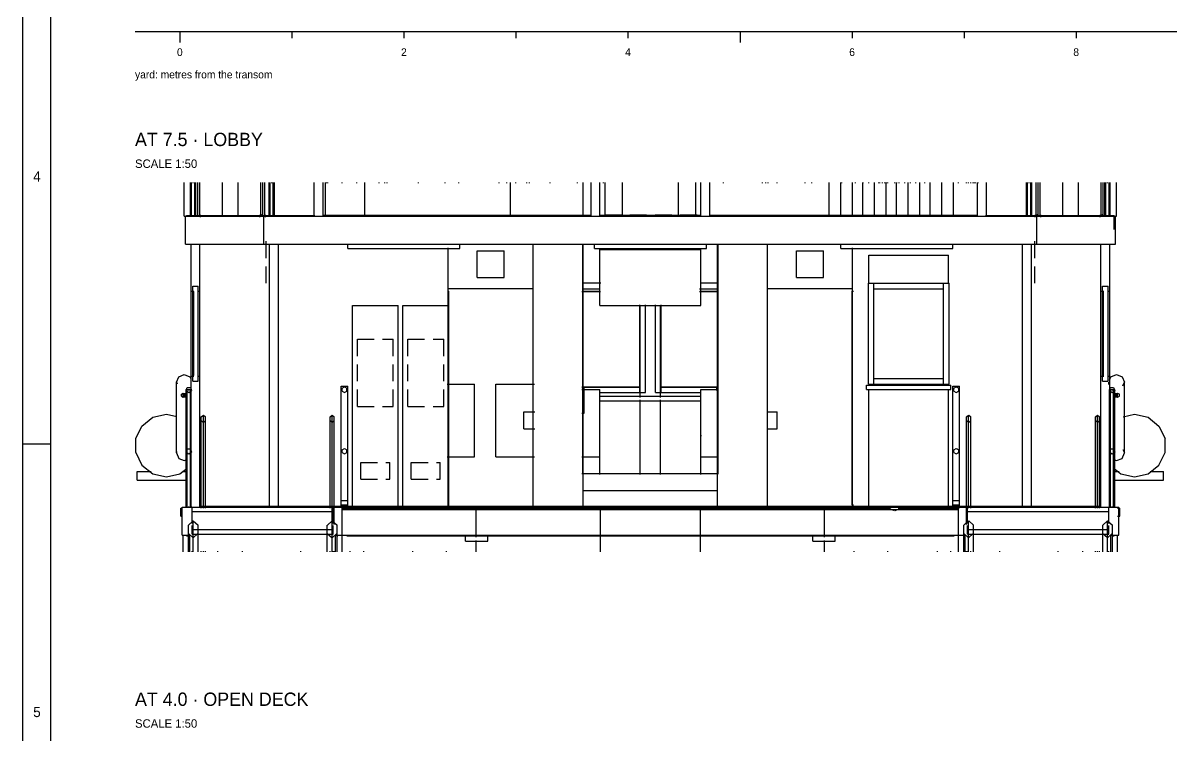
# Model space of a CAD drawing. Extents: x 5 to 836, y 5 to 589.
# Drawn here: x 5 to 209.9, y 149.3 to 276.5 of the extents above; entities that cross this region are included whole.
import ezdxf
from ezdxf.enums import TextEntityAlignment as Align

# ---------------------------------------------------------------- set-up
doc = ezdxf.new("R2010")
doc.units = 0
doc.linetypes.add('DASHED', pattern=[4.5, 3, -1.5])
for name, color, linetype in [('CUT', 7, 'CONTINUOUS'), ('DETAIL', 8, 'CONTINUOUS'), ('DIM', 3, 'CONTINUOUS'), ('FRAME', 7, 'CONTINUOUS'), ('MARKING', 4, 'DASHED'), ('OUTLINE', 7, 'CONTINUOUS'), ('TEXT', 7, 'CONTINUOUS'), ('THIN', 7, 'CONTINUOUS')]:
    doc.layers.add(name, color=color, linetype=linetype)

msp = doc.modelspace()

# ---------------------------------------------------------------- linework, layer by layer
at = {"layer": 'CUT'}
for p, q in [((57, 242), (57, 248)), ((58.6, 242), (58.6, 248)), ((66, 242), (66, 248)), ((92, 242), (92, 248)), ((106.4, 242), (106.4, 248)), ((108, 242), (108, 248)), ((126, 242), (126, 248)), ((127.6, 242), (127.6, 248)), ((175.4, 242), (175.4, 248)), ((177, 242), (177, 248)), ((34, 237), (34, 242)), ((34, 242), (200, 242)), ((34.2, 242.1), (57, 242.1)), ((34.2, 242.02), (34.2, 242.07)), ((34.2, 242.02), (57, 242.02)), ((58.6, 242.16), (106.4, 242.16)), ((58.6, 242.06), (106.4, 242.06)), ((108, 242.16), (126, 242.16)), ((108, 242.06), (126, 242.06)), ((127.6, 242.16), (175.4, 242.16)), ((127.6, 242.06), (175.4, 242.06)), ((177, 242.1), (199.8, 242.1)), ((177, 242.02), (199.8, 242.02)), ((199.8, 242.05), (199.8, 242.1)), ((200, 237), (200, 242)), ((34, 237), (200, 237)), ((35, 190), (35, 237)), ((36.6, 190), (36.6, 237)), ((197.4, 190), (197.4, 237)), ((199, 190), (199, 237)), ((34.12, 210.85), (34.31, 211.4)), ((34.31, 211.4), (34.89, 211.4)), ((34.89, 211.4), (35.08, 210.85)), ((61.8, 190), (61.8, 211.6)), ((61.8, 211.6), (63, 211.6)), ((61.97, 210.77), (61.97, 211.25)), ((61.99, 211.26), (62.4, 211.5)), ((62.42, 211.49), (62.83, 211.25)), ((62.83, 210.75), (62.83, 211.23)), ((63, 190), (63, 211.6)), ((171, 211.6), (172.2, 211.6)), ((171, 190), (171, 211.6)), ((171.17, 210.77), (171.17, 211.25)), ((171.19, 211.26), (171.6, 211.5)), ((171.62, 211.49), (172.03, 211.25)), ((172.03, 210.75), (172.03, 211.23)), ((172.2, 190), (172.2, 211.6)), ((198.92, 210.85), (199.11, 211.4)), ((199.11, 211.4), (199.69, 211.4)), ((199.69, 211.4), (199.88, 210.85)), ((33.29, 210.18), (33.6, 210.36)), ((33.29, 209.82), (33.29, 210.18)), ((33.29, 209.82), (33.6, 209.64)), ((33.6, 210.36), (33.91, 210.18)), ((33.6, 209.64), (33.91, 209.82)), ((33.91, 209.82), (33.91, 210.18)), ((34.12, 210.85), (34.6, 210.5)), ((34.6, 210.5), (35.08, 210.85)), ((61.97, 210.75), (62.38, 210.51)), ((62.4, 210.5), (62.81, 210.74)), ((171.17, 210.75), (171.58, 210.51)), ((171.6, 210.5), (172.01, 210.74)), ((198.92, 210.85), (199.4, 210.5)), ((199.4, 210.5), (199.88, 210.85)), ((200.09, 210.18), (200.4, 210.36)), ((200.09, 209.82), (200.09, 210.18)), ((200.09, 209.82), (200.4, 209.64)), ((200.4, 210.36), (200.71, 210.18)), ((200.4, 209.64), (200.71, 209.82)), ((200.71, 209.82), (200.71, 210.18)), ((36.82, 205.49), (36.82, 206.13)), ((36.82, 205.47), (37.19, 205.16)), ((36.83, 206.13), (37.2, 206.45)), ((37.2, 205.15), (37.57, 205.46)), ((37.21, 206.45), (37.58, 206.13)), ((37.58, 205.47), (37.58, 206.11)), ((59.82, 205.49), (59.82, 206.13)), ((59.82, 205.47), (60.19, 205.16)), ((59.83, 206.13), (60.2, 206.45)), ((60.2, 205.15), (60.57, 205.46)), ((60.21, 206.45), (60.58, 206.13)), ((60.58, 205.47), (60.58, 206.11)), ((173.42, 205.49), (173.42, 206.13)), ((173.42, 205.47), (173.79, 205.16)), ((173.43, 206.13), (173.8, 206.45)), ((173.8, 205.15), (174.17, 205.46)), ((173.81, 206.45), (174.18, 206.13)), ((174.18, 205.47), (174.18, 206.11)), ((196.42, 205.49), (196.42, 206.13)), ((196.42, 205.47), (196.79, 205.16)), ((196.43, 206.13), (196.8, 206.45)), ((196.8, 205.15), (197.17, 205.46)), ((196.81, 206.45), (197.18, 206.13)), ((197.18, 205.47), (197.18, 206.11)), ((34.12, 199.85), (34.31, 200.4)), ((34.12, 199.85), (34.6, 199.5)), ((34.31, 200.4), (34.89, 200.4)), ((34.6, 199.5), (35.08, 199.85)), ((34.89, 200.4), (35.08, 199.85)), ((61.97, 199.77), (61.97, 200.25)), ((61.97, 199.75), (62.38, 199.51)), ((61.99, 200.26), (62.4, 200.5)), ((62.4, 199.5), (62.81, 199.74)), ((62.42, 200.49), (62.83, 200.25)), ((62.83, 199.75), (62.83, 200.23)), ((171.17, 199.77), (171.17, 200.25)), ((171.17, 199.75), (171.58, 199.51)), ((171.19, 200.26), (171.6, 200.5)), ((171.6, 199.5), (172.01, 199.74)), ((171.62, 200.49), (172.03, 200.25)), ((172.03, 199.75), (172.03, 200.23)), ((198.92, 199.85), (199.11, 200.4)), ((198.92, 199.85), (199.4, 199.5)), ((199.11, 200.4), (199.69, 200.4)), ((199.4, 199.5), (199.88, 199.85)), ((199.69, 200.4), (199.88, 199.85)), ((61.8, 191.2), (63, 191.2)), ((171, 191.2), (172.2, 191.2)), ((35, 190), (60.4, 190)), ((35.2, 189.2), (35.2, 190)), ((35.2, 189.2), (60.4, 189.2)), ((36.6, 190.16), (197.4, 190.16)), ((36.6, 190.06), (197.4, 190.06)), ((60.4, 189.2), (60.4, 190)), ((61.8, 190.4), (63, 190.4)), ((61.8, 190), (172.2, 190)), ((62, 182), (62, 190)), ((171, 190.4), (172.2, 190.4)), ((172, 182), (172, 190)), ((173.6, 190), (199, 190)), ((173.6, 189.2), (173.6, 190)), ((173.6, 189.2), (198.8, 189.2)), ((198.8, 189.2), (198.8, 190)), ((34.53, 185.29), (34.53, 186.8)), ((34.55, 186.81), (35.4, 187.55)), ((35.41, 187.54), (36.27, 186.8)), ((36.27, 185.29), (36.27, 186.77)), ((59.33, 185.29), (59.33, 186.8)), ((59.35, 186.81), (60.2, 187.55)), ((60.21, 187.54), (61.07, 186.8)), ((61.07, 185.29), (61.07, 186.77)), ((172.93, 185.29), (172.93, 186.8)), ((172.95, 186.81), (173.8, 187.55)), ((173.81, 187.54), (174.67, 186.8)), ((174.67, 185.29), (174.67, 186.77)), ((197.73, 185.29), (197.73, 186.8)), ((197.75, 186.81), (198.6, 187.55)), ((198.61, 187.54), (199.47, 186.8)), ((199.47, 185.29), (199.47, 186.77)), ((33.6, 182), (33.6, 185)), ((33.62, 185), (34.8, 185)), ((34.53, 185.29), (35.4, 184.54)), ((34.8, 182), (34.8, 185)), ((35.4, 184.54), (36.24, 185.27)), ((59.33, 185.29), (60.2, 184.54)), ((60.2, 184.54), (61.04, 185.27)), ((60.8, 182), (60.8, 185)), ((60.83, 185), (172, 185)), ((62.8, 184.9), (62.8, 184.97)), ((62.8, 184.9), (171.2, 184.9)), ((171.2, 184.93), (171.2, 185)), ((172.03, 185), (173.2, 185)), ((172.93, 185.29), (173.8, 184.53)), ((173.2, 182), (173.2, 185)), ((173.8, 184.54), (174.64, 185.27)), ((197.73, 185.29), (198.57, 184.56)), ((198.57, 184.56), (198.6, 184.54)), ((198.6, 184.54), (199.44, 185.27)), ((199.2, 182), (199.2, 185)), ((199.22, 185), (200.4, 185)), ((200.4, 182), (200.4, 185))]:
    msp.add_line(p, q, dxfattribs=at)
at = {"layer": 'DETAIL'}
for p, q in [((33.8, 242), (33.8, 248)), ((34.92, 242), (34.92, 248)), ((35, 242), (35, 248)), ((35.11, 242), (35.11, 248)), ((35.4, 247.86), (35.4, 248)), ((35.69, 242), (35.69, 248)), ((35.85, 241.84), (35.85, 248)), ((35.88, 242), (35.88, 248)), ((36.2, 241.86), (36.2, 248)), ((36.55, 241.84), (36.55, 248)), ((40.6, 242), (40.6, 248)), ((43.4, 242), (43.4, 248)), ((47.45, 241.84), (47.45, 248)), ((47.8, 241.86), (47.8, 248)), ((48.15, 241.84), (48.15, 248)), ((48.92, 242), (48.92, 248)), ((49.11, 242), (49.11, 248)), ((49.4, 247.86), (49.4, 248)), ((49.69, 242), (49.69, 248)), ((49.88, 242), (49.88, 248)), ((57, 242), (57, 248)), ((58.6, 247.86), (58.6, 248)), ((59, 242), (59, 248)), ((59.22, 247.86), (59.22, 248)), ((59.4, 247.86), (59.4, 248)), ((62, 247.86), (62, 248)), ((64.6, 247.86), (64.6, 248)), ((66, 242), (66, 248)), ((68.6, 247.86), (68.6, 248)), ((69.6, 247.86), (69.6, 248)), ((70, 247.86), (70, 248)), ((75.6, 247.86), (75.6, 248)), ((80.38, 247.86), (80.38, 248)), ((82.82, 247.86), (82.82, 248)), ((90, 247.86), (90, 248)), ((91.4, 247.86), (91.4, 248)), ((92, 242), (92, 248)), ((93, 247.86), (93, 248)), ((95.4, 247.86), (95.4, 248)), ((103.98, 247.86), (103.98, 248)), ((105, 242), (105, 248)), ((106.4, 242), (106.4, 248)), ((106.42, 247.86), (106.42, 248)), ((108, 242), (108, 248)), ((108.6, 247.86), (108.6, 248)), ((108.92, 242), (108.92, 248)), ((112, 242), (112, 248)), ((122, 242), (122, 248)), ((125.08, 242), (125.08, 248)), ((126, 242), (126, 248)), ((127.58, 247.86), (127.58, 248)), ((127.6, 242), (127.6, 248)), ((130.02, 247.86), (130.02, 248)), ((137, 247.86), (137, 248)), ((137.6, 247.86), (137.6, 248)), ((139.6, 247.86), (139.6, 248)), ((144.6, 247.86), (144.6, 248)), ((145.8, 247.86), (145.8, 248)), ((148.92, 242), (148.92, 248)), ((151, 242), (151, 248)), ((151.18, 247.86), (151.18, 248)), ((153.08, 242), (153.08, 248)), ((153.62, 247.86), (153.62, 248)), ((154.92, 242), (154.92, 248)), ((156, 247.86), (156, 248)), ((157, 242), (157, 248)), ((157.8, 247.86), (157.8, 248)), ((157.97, 247.86), (157.97, 248)), ((158.4, 247.86), (158.4, 248)), ((158.83, 247.86), (158.83, 248)), ((159.08, 242), (159.08, 248)), ((159.32, 247.86), (159.32, 248)), ((159.4, 247.86), (159.4, 248)), ((160.62, 247.86), (160.62, 248)), ((160.92, 242), (160.92, 248)), ((161, 247.86), (161, 248)), ((161.38, 247.86), (161.38, 248)), ((162.4, 247.86), (162.4, 248)), ((163, 242), (163, 248)), ((163.4, 247.86), (163.4, 248)), ((164.4, 247.86), (164.4, 248)), ((165.08, 242), (165.08, 248)), ((166, 247.86), (166, 248)), ((166.92, 242), (166.92, 248)), ((169, 242), (169, 248)), ((171.08, 242), (171.08, 248)), ((172, 247.86), (172, 248)), ((173.42, 247.86), (173.42, 248)), ((173.8, 247.86), (173.8, 248)), ((174.18, 247.86), (174.18, 248)), ((174.6, 247.86), (174.6, 248)), ((174.78, 247.86), (174.78, 248)), ((175, 247.86), (175, 248)), ((175.4, 247.86), (175.4, 248)), ((175.48, 247.86), (175.48, 248)), ((177, 242), (177, 248)), ((184.12, 242), (184.12, 248)), ((184.31, 242), (184.31, 248)), ((184.6, 247.86), (184.6, 248)), ((184.89, 242), (184.89, 248)), ((185.08, 242), (185.08, 248)), ((185.85, 241.84), (185.85, 248)), ((186.2, 241.86), (186.2, 248)), ((186.55, 241.84), (186.55, 248)), ((190.6, 242), (190.6, 248)), ((193.4, 242), (193.4, 248)), ((197.45, 241.84), (197.45, 248)), ((197.8, 241.86), (197.8, 248)), ((198.12, 242), (198.12, 248)), ((198.15, 241.84), (198.15, 248)), ((198.31, 242), (198.31, 248)), ((198.6, 247.86), (198.6, 248)), ((198.89, 242), (198.89, 248)), ((199, 242), (199, 248)), ((199.08, 242), (199.08, 248)), ((200.2, 242), (200.2, 248)), ((33.8, 242), (200.2, 242)), ((34, 237), (34, 242)), ((34.2, 241.87), (34.2, 242)), ((35.4, 242), (35.4, 242.14)), ((36.46, 242.27), (36.72, 242.18)), ((36.72, 241.82), (36.72, 242.18)), ((47.28, 242.18), (47.67, 242.31)), ((47.28, 241.82), (47.28, 242.18)), ((48, 237), (48, 242)), ((48.06, 242.27), (48.32, 242.18)), ((48.32, 241.82), (48.32, 242.18)), ((58.6, 242), (58.6, 242.14)), ((75.6, 242), (75.6, 242.14)), ((158.4, 242), (158.4, 242.14)), ((175.4, 242), (175.4, 242.14)), ((185.68, 242.18), (186.07, 242.31)), ((185.68, 241.82), (185.68, 242.18)), ((186, 237), (186, 242)), ((186.46, 242.27), (186.72, 242.18)), ((186.72, 241.82), (186.72, 242.18)), ((197.28, 242.18), (197.67, 242.31)), ((197.28, 241.82), (197.28, 242.18)), ((198.6, 242), (198.6, 242.14)), ((199.8, 239.6), (199.8, 242)), ((200, 237), (200, 242)), ((34, 237), (200, 237)), ((35, 190), (35, 237)), ((36.6, 190), (36.6, 237)), ((49, 190), (49, 237)), ((50.6, 190), (50.6, 237)), ((63, 236.2), (63, 237)), ((63, 236.2), (83, 236.2)), ((80.92, 236.86), (80.92, 237)), ((80.92, 190), (80.92, 236.31)), ((83, 236.2), (83, 237)), ((86.1, 231), (86.1, 235.8)), ((86.1, 235.8), (90.9, 235.8)), ((90.9, 231), (90.9, 235.8)), ((96.08, 190), (96.08, 237)), ((103.4, 236.86), (103.4, 237)), ((104.92, 195.88), (104.92, 237)), ((105, 190), (105, 237)), ((107, 236.2), (107, 237)), ((107, 236.2), (127, 236.2)), ((108, 226), (108, 236)), ((108, 236), (126, 236)), ((126, 226), (126, 236)), ((127, 236.2), (127, 237)), ((129, 190), (129, 237)), ((129.08, 195.88), (129.08, 237)), ((130.6, 236.86), (130.6, 237)), ((137.92, 190), (137.92, 237)), ((143.1, 235.8), (147.9, 235.8)), ((143.1, 231), (143.1, 235.8)), ((147.9, 231), (147.9, 235.8)), ((151, 236.2), (151, 237)), ((151, 236.2), (171, 236.2)), ((153.08, 236.86), (153.08, 237)), ((153.08, 190), (153.08, 236.31)), ((171, 236.2), (171, 237)), ((183.4, 190), (183.4, 237)), ((185, 190), (185, 237)), ((197.4, 190), (197.4, 237)), ((199, 190), (199, 237)), ((156, 230), (156, 235)), ((156, 235), (170.2, 235)), ((170.2, 230), (170.2, 235)), ((86.1, 231), (90.9, 231)), ((104.92, 230.08), (108.13, 230.08)), ((125.87, 230.08), (129.08, 230.08)), ((143.1, 231), (147.9, 231)), ((155.9, 230), (170.3, 230)), ((155.9, 212), (155.9, 230)), ((156.9, 212), (156.9, 230)), ((169.3, 212), (169.3, 230)), ((170.3, 212), (170.3, 230)), ((35, 228.58), (35.53, 228.58)), ((35.3, 212.5), (35.3, 229.5)), ((35.3, 229.5), (36.3, 229.5)), ((35.3, 228.5), (35.42, 228.5)), ((35.5, 213.5), (35.5, 228.5)), ((36.18, 228.5), (36.3, 228.5)), ((36.2, 228.58), (36.6, 228.58)), ((36.3, 212.5), (36.3, 229.5)), ((80.86, 228.6), (81, 228.6)), ((80.92, 229.08), (96.08, 229.08)), ((81, 190), (81, 228.6)), ((104.76, 228.5), (108.11, 228.5)), ((104.83, 228.58), (108.05, 228.58)), ((125.75, 228.5), (129.1, 228.5)), ((125.81, 228.58), (129.03, 228.58)), ((137.92, 229.08), (153.08, 229.08)), ((153, 228.6), (153.28, 228.6)), ((153, 190.4), (153, 228.6)), ((156.9, 229), (169.3, 229)), ((197.4, 228.58), (197.93, 228.58)), ((197.7, 229.5), (198.7, 229.5)), ((197.7, 212.5), (197.7, 229.5)), ((197.7, 228.5), (197.82, 228.5)), ((197.9, 213.5), (197.9, 228.5)), ((198.58, 228.5), (198.7, 228.5)), ((198.6, 228.58), (199, 228.58)), ((198.7, 212.5), (198.7, 229.5)), ((63.8, 226), (72, 226)), ((63.8, 190), (63.8, 226)), ((72, 190), (72, 226)), ((72.8, 190), (72.8, 226)), ((72.8, 226), (81, 226)), ((108, 226), (126, 226)), ((115.1, 210.5), (115.1, 226.15)), ((115.18, 209.61), (115.18, 226.09)), ((116.1, 210.5), (116.1, 226.15)), ((117.9, 210.5), (117.9, 226.15)), ((118.82, 209.61), (118.82, 226.09)), ((118.9, 210.5), (118.9, 226.15)), ((35, 213.42), (35.53, 213.42)), ((35.3, 213.5), (35.42, 213.5)), ((36.18, 213.5), (36.3, 213.5)), ((36.2, 213.42), (36.6, 213.42)), ((197.4, 213.42), (197.93, 213.42)), ((197.7, 213.5), (197.82, 213.5)), ((198.58, 213.5), (198.7, 213.5)), ((198.6, 213.42), (199, 213.42)), ((35.3, 212.5), (36.3, 212.5)), ((61.8, 190), (61.8, 211.6)), ((61.8, 211.6), (63, 211.6)), ((61.97, 211.25), (62.4, 211.5)), ((61.97, 210.75), (61.97, 211.25)), ((62.4, 211.5), (62.83, 211.25)), ((62.83, 210.75), (62.83, 211.25)), ((63, 190), (63, 211.6)), ((80.75, 212), (85.6, 212)), ((85.6, 199), (85.6, 212)), ((89.4, 199), (89.4, 212)), ((89.4, 212), (96.32, 212)), ((104.76, 211.5), (115.1, 211.5)), ((104.76, 211.4), (105.17, 211.4)), ((104.83, 211.42), (115.18, 211.42)), ((105.17, 206.8), (105.17, 211.4)), ((118.82, 211.42), (129.03, 211.42)), ((118.9, 211.5), (129.1, 211.5)), ((128.83, 211.4), (129.1, 211.4)), ((128.83, 210.84), (128.83, 211.4)), ((155.6, 211), (155.6, 211.8)), ((155.6, 211.8), (170.6, 211.8)), ((155.9, 212), (170.3, 212)), ((156.9, 213), (169.3, 213)), ((170.6, 211), (170.6, 211.8)), ((171, 190), (171, 211.6)), ((171, 211.6), (172.2, 211.6)), ((171.17, 211.25), (171.6, 211.5)), ((171.17, 210.75), (171.17, 211.25)), ((171.6, 211.5), (172.03, 211.25)), ((172.03, 210.75), (172.03, 211.25)), ((172.2, 190), (172.2, 211.6)), ((197.7, 212.5), (198.7, 212.5)), ((33.6, 209.72), (33.6, 210.28)), ((33.6, 210.28), (34.24, 210.28)), ((33.6, 210), (34.24, 210)), ((33.6, 209.72), (34.24, 209.72)), ((34.12, 211), (35.08, 211)), ((34.12, 190), (34.12, 211)), ((34.31, 190), (34.31, 211)), ((34.6, 210.86), (34.6, 211)), ((34.89, 190), (34.89, 211)), ((35.08, 210.86), (35.08, 211)), ((61.97, 210.75), (62.4, 210.5)), ((62.4, 210.5), (62.83, 210.75)), ((104.78, 211), (108, 211)), ((107.83, 209.8), (126.03, 209.8)), ((107.84, 210.5), (116.1, 210.5)), ((108, 195.82), (108, 211)), ((115.18, 195.84), (115.18, 209.19)), ((117.9, 210.5), (126.02, 210.5)), ((118.82, 195.84), (118.82, 209.19)), ((126, 211), (129.08, 211)), ((126, 195.82), (126, 211)), ((155.6, 211), (170.6, 211)), ((156, 190), (156, 211)), ((170.2, 190), (170.2, 211)), ((171.17, 210.75), (171.6, 210.5)), ((171.6, 210.5), (172.03, 210.75)), ((198.92, 211), (199.88, 211)), ((198.92, 190), (198.92, 211)), ((199.11, 190), (199.11, 211)), ((199.4, 210.86), (199.4, 211)), ((199.69, 190), (199.69, 211)), ((199.76, 210.28), (200.4, 210.28)), ((199.76, 210), (200.4, 210)), ((199.76, 209.72), (200.4, 209.72)), ((199.88, 190), (199.88, 211)), ((200.4, 209.72), (200.4, 210.28)), ((94.4, 204), (94.4, 207)), ((94.4, 207), (96.34, 207)), ((107.83, 209), (126.03, 209)), ((137.8, 207), (139.6, 207)), ((139.6, 204), (139.6, 207)), ((26.22, 204.49), (28.17, 206.05)), ((28.17, 206.05), (30.6, 206.6)), ((30.6, 206.6), (32.49, 206.17)), ((36.82, 189.81), (36.82, 206.13)), ((37.2, 189.81), (37.2, 206.45)), ((37.58, 189.81), (37.58, 206.13)), ((59.82, 189.81), (59.82, 206.13)), ((60.2, 182), (60.2, 206.45)), ((60.58, 186.88), (60.58, 206.13)), ((104.76, 206.8), (105.17, 206.8)), ((173.42, 186.88), (173.42, 206.13)), ((173.8, 189.81), (173.8, 206.45)), ((174.18, 189.81), (174.18, 206.13)), ((196.42, 189.81), (196.42, 206.13)), ((196.8, 189.81), (196.8, 206.45)), ((197.18, 189.81), (197.18, 206.13)), ((201.38, 206.14), (203.4, 206.6)), ((203.4, 206.6), (205.83, 206.05)), ((205.83, 206.05), (207.78, 204.49)), ((25.14, 202.25), (26.22, 204.49)), ((94.4, 204), (96.34, 204)), ((137.8, 204), (139.6, 204)), ((207.78, 204.49), (208.86, 202.25)), ((25.14, 199.75), (25.14, 202.25)), ((107.87, 202.8), (108, 202.8)), ((126, 202.8), (126.13, 202.8)), ((208.86, 199.75), (208.86, 202.25)), ((25.14, 199.75), (26.22, 197.51)), ((61.97, 200.25), (62.4, 200.5)), ((61.97, 199.75), (61.97, 200.25)), ((61.97, 199.75), (62.4, 199.5)), ((62.4, 200.5), (62.83, 200.25)), ((62.4, 199.5), (62.83, 199.75)), ((62.83, 199.75), (62.83, 200.25)), ((80.75, 199), (85.6, 199)), ((89.4, 199), (96.32, 199)), ((104.78, 199), (108, 199)), ((126, 199), (129.07, 199)), ((171.17, 200.25), (171.6, 200.5)), ((171.17, 199.75), (171.17, 200.25)), ((171.17, 199.75), (171.6, 199.5)), ((171.6, 200.5), (172.03, 200.25)), ((171.6, 199.5), (172.03, 199.75)), ((172.03, 199.75), (172.03, 200.25)), ((207.78, 197.51), (208.86, 199.75)), ((26.22, 197.51), (28.17, 195.95)), ((33.03, 195.95), (34.33, 196.99)), ((199.78, 196.9), (200.97, 195.95)), ((205.83, 195.95), (207.78, 197.51)), ((25.4, 194.8), (25.4, 196.4)), ((25.4, 196.4), (27.9, 196.4)), ((25.4, 194.8), (34.3, 194.8)), ((28.17, 195.95), (30.6, 195.4)), ((30.6, 195.4), (33.03, 195.95)), ((33.47, 196.4), (34.3, 196.4)), ((104.76, 196), (129.1, 196)), ((199.83, 196.4), (200.67, 196.4)), ((199.83, 194.8), (208.6, 194.8)), ((200.97, 195.95), (203.4, 195.4)), ((203.4, 195.4), (205.83, 195.95)), ((206.23, 196.4), (208.6, 196.4)), ((208.6, 194.8), (208.6, 196.4)), ((105, 193), (129, 193)), ((61.8, 191.2), (63, 191.2)), ((171, 191.2), (172.2, 191.2)), ((33.2, 188.4), (33.2, 189.8)), ((33.2, 189.8), (33.48, 189.8)), ((33.4, 190), (173.53, 190)), ((33.4, 185), (33.4, 190)), ((34.6, 190), (34.6, 190.14)), ((35.08, 190), (35.08, 190.14)), ((35.2, 187.11), (35.2, 190)), ((35.2, 189.2), (60.4, 189.2)), ((60.4, 187.11), (60.4, 190)), ((61.8, 190.4), (63, 190.4)), ((61.88, 189.8), (159.81, 189.8)), ((62, 182), (62, 190)), ((62, 189.6), (172, 189.6)), ((62.6, 190), (62.6, 190.14)), ((69.58, 190), (69.58, 190.14)), ((72.2, 190), (72.2, 190.14)), ((73, 190), (73, 190.14)), ((73.22, 190), (73.22, 190.14)), ((75, 190), (75, 190.14)), ((80.86, 190.4), (81, 190.4)), ((85.92, 184.63), (85.92, 189.6)), ((92.38, 190), (92.38, 190.14)), ((96.02, 190), (96.02, 190.14)), ((97, 190), (97, 190.14)), ((103.4, 190), (103.4, 190.14)), ((104, 190), (104, 190.14)), ((104.92, 190), (104.92, 190.14)), ((108, 190), (108, 190.14)), ((108.08, 182), (108.08, 189.6)), ((115.18, 190), (115.18, 190.14)), ((118.82, 190), (118.82, 190.14)), ((125.92, 182), (125.92, 189.6)), ((126, 190), (126, 190.14)), ((129.08, 190), (129.08, 190.14)), ((130, 190), (130, 190.14)), ((130.6, 190), (130.6, 190.14)), ((137.98, 190), (137.98, 190.14)), ((141.62, 190), (141.62, 190.14)), ((148.08, 184.63), (148.08, 189.6)), ((153, 190.4), (153.28, 190.4)), ((156.6, 190), (156.6, 190.14)), ((157.8, 190), (157.8, 190.14)), ((159.4, 190), (159.4, 190.14)), ((159.82, 189.68), (159.82, 190.19)), ((159.82, 189.68), (160.49, 189.41)), ((159.9, 190), (159.9, 190.14)), ((160.12, 190), (160.12, 190.14)), ((160.71, 189.41), (161.38, 189.68)), ((161, 190), (161, 190.14)), ((161.21, 189.8), (172.12, 189.8)), ((161.38, 189.68), (161.38, 190.19)), ((161.8, 190), (161.8, 190.14)), ((164.42, 190), (164.42, 190.14)), ((171, 190.4), (172.2, 190.4)), ((171.4, 190), (171.4, 190.14)), ((172, 182), (172, 190)), ((173.6, 190), (200.6, 190)), ((173.6, 187.11), (173.6, 190)), ((173.6, 189.2), (198.8, 189.2)), ((198.8, 187.11), (198.8, 190)), ((199.4, 190), (199.4, 190.14)), ((200.38, 189.8), (200.8, 189.8)), ((200.6, 185), (200.6, 190)), ((200.8, 188.4), (200.8, 189.8)), ((33.2, 188.4), (33.48, 188.4)), ((34.53, 182), (34.53, 186.8)), ((35.2, 185.2), (35.2, 186.7)), ((35.4, 182), (35.4, 187.55)), ((36.27, 182), (36.27, 186.8)), ((59.33, 182), (59.33, 186.8)), ((60.4, 185.2), (60.4, 186.7)), ((61.07, 182), (61.07, 186.8)), ((172.93, 182), (172.93, 186.8)), ((173.6, 185.2), (173.6, 186.7)), ((173.8, 182), (173.8, 187.55)), ((174.67, 182), (174.67, 186.8)), ((197.73, 182), (197.73, 186.8)), ((198.6, 182), (198.6, 187.55)), ((198.8, 185.2), (198.8, 186.7)), ((199.47, 182), (199.47, 186.8)), ((200.38, 188.4), (200.8, 188.4)), ((33.4, 185), (34.66, 185)), ((33.6, 182), (33.6, 185)), ((35.2, 186), (60.4, 186)), ((35.2, 185.2), (60.4, 185.2)), ((61.02, 185), (62, 185)), ((84, 184.9), (88, 184.9)), ((84, 183.9), (84, 184.9)), ((88, 183.9), (88, 184.9)), ((146, 183.9), (146, 184.9)), ((146, 184.9), (150, 184.9)), ((150, 183.9), (150, 184.9)), ((172, 185), (173.12, 185)), ((173.6, 186), (198.8, 186)), ((173.6, 185.2), (198.8, 185.2)), ((199.34, 185), (200.6, 185)), ((200.4, 182), (200.4, 185)), ((84, 183.9), (88, 183.9)), ((85.92, 182), (85.92, 184.07)), ((146, 183.9), (150, 183.9)), ((148.08, 182), (148.08, 184.07)), ((34.8, 182), (34.8, 182.14)), ((35.2, 182), (35.2, 182.14)), ((36.82, 182), (36.82, 182.14)), ((37.2, 182), (37.2, 182.14)), ((37.58, 182), (37.58, 182.14)), ((54.6, 182), (54.6, 182.14)), ((59.82, 182), (59.82, 182.14)), ((60.4, 182), (60.4, 182.14)), ((60.58, 182), (60.58, 182.14)), ((60.8, 182), (60.8, 182.14)), ((74.6, 182), (74.6, 182.14)), ((80.6, 182), (80.6, 182.14)), ((153.4, 182), (153.4, 182.14)), ((159.4, 182), (159.4, 182.14)), ((173.2, 182), (173.2, 182.14)), ((173.42, 182), (173.42, 182.14)), ((173.6, 182), (173.6, 182.14)), ((174.18, 182), (174.18, 182.14)), ((179.4, 182), (179.4, 182.14)), ((196.42, 182), (196.42, 182.14)), ((196.8, 182), (196.8, 182.14)), ((197.18, 182), (197.18, 182.14)), ((198.8, 182), (198.8, 182.14)), ((199.2, 182), (199.2, 182.14))]:
    msp.add_line(p, q, dxfattribs=at)
at = {"layer": 'DIM'}
for p, q in [((25, 275), (509, 275)), ((33, 275), (33, 273)), ((53, 275), (53, 273.8)), ((73, 275), (73, 273.8)), ((93, 275), (93, 273.8)), ((113, 275), (113, 273.8)), ((133, 275), (133, 273)), ((153, 275), (153, 273.8)), ((173, 275), (173, 273.8)), ((193, 275), (193, 273.8))]:
    msp.add_line(p, q, dxfattribs=at)
at = {"layer": 'FRAME'}
msp.add_line((10, 10), (10, 584), dxfattribs=at)
at = {"layer": 'MARKING'}
for p, q in [((138, 247.86), (138, 248)), ((155, 247.86), (155, 248)), ((34.2, 242.02), (34.2, 242.1)), ((34.2, 242.1), (57, 242.1)), ((34.2, 242.02), (57.11, 242.02)), ((36.4, 242.12), (47.73, 242.12)), ((48.01, 242.12), (49.13, 242.12)), ((48.2, 242.02), (48.2, 242.1)), ((49.83, 242.12), (57.11, 242.12)), ((57, 242.02), (57, 242.1)), ((58.6, 242.16), (106.4, 242.16)), ((58.6, 242.06), (58.6, 242.16)), ((58.6, 242.06), (106.4, 242.06)), ((106.4, 242.06), (106.4, 242.16)), ((108.74, 242.12), (125.26, 242.12)), ((108.74, 242.02), (125.26, 242.02)), ((108.83, 242.24), (125.34, 242.24)), ((108.83, 242.14), (125.34, 242.14)), ((108.84, 242.16), (125.3, 242.16)), ((108.84, 242.06), (125.3, 242.06)), ((127.6, 242.16), (175.4, 242.16)), ((127.6, 242.06), (127.6, 242.16)), ((127.6, 242.06), (175.4, 242.06)), ((175.4, 242.06), (175.4, 242.16)), ((176.8, 242.12), (184.34, 242.12)), ((176.8, 242.02), (199.8, 242.02)), ((177, 242.1), (199.8, 242.1)), ((177, 242.02), (177, 242.1)), ((185.04, 242.12), (186.01, 242.12)), ((185.8, 242.02), (185.8, 242.1)), ((186.43, 242.12), (197.6, 242.12)), ((199.8, 242.02), (199.8, 242.1)), ((48.4, 230), (48.4, 238)), ((185.6, 230), (185.6, 238)), ((104.86, 229), (108.07, 229)), ((125.79, 229), (129.14, 229)), ((64.7, 220), (71.1, 220)), ((64.7, 208), (64.7, 220)), ((71.1, 208), (71.1, 220)), ((73.7, 208), (73.7, 220)), ((73.7, 220), (80.1, 220)), ((80.1, 208), (80.1, 220)), ((64.7, 208), (71.1, 208)), ((73.7, 208), (80.1, 208)), ((65.3, 198), (70.5, 198)), ((65.3, 195), (65.3, 198)), ((70.5, 195), (70.5, 198)), ((74.3, 195), (74.3, 198)), ((74.3, 198), (79.5, 198)), ((79.5, 195), (79.5, 198)), ((65.3, 195), (70.5, 195)), ((74.3, 195), (79.5, 195)), ((36.6, 190.06), (36.6, 190.16)), ((36.6, 190.16), (36.88, 190.16)), ((36.6, 190.06), (36.88, 190.06)), ((37.44, 190.16), (59.83, 190.16)), ((37.44, 190.06), (59.83, 190.06)), ((48.86, 190.1), (49, 190.1)), ((48.86, 190), (49, 190)), ((49, 190), (49, 190.1)), ((60.39, 190.16), (173.47, 190.16)), ((60.39, 190.06), (173.47, 190.06)), ((105, 190.06), (105, 190.16)), ((129, 190.06), (129, 190.16)), ((174.03, 190.16), (196.42, 190.16)), ((174.03, 190.06), (196.42, 190.06)), ((185, 190.1), (185.14, 190.1)), ((185, 190), (185, 190.1)), ((185, 190), (185.14, 190)), ((196.98, 190.16), (197.4, 190.16)), ((196.98, 190.06), (197.4, 190.06)), ((197.4, 190.06), (197.4, 190.16)), ((34.2, 184.9), (34.2, 185)), ((34.2, 185), (34.62, 185)), ((34.2, 184.9), (34.62, 184.9)), ((61.06, 185), (61.2, 185)), ((61.06, 184.9), (61.2, 184.9)), ((61.2, 184.9), (61.2, 185)), ((172.8, 185), (173.08, 185)), ((172.8, 184.9), (172.8, 185)), ((172.8, 184.9), (173.08, 184.9)), ((199.38, 185), (199.8, 185)), ((199.38, 184.9), (199.8, 184.9)), ((199.8, 184.9), (199.8, 185))]:
    msp.add_line(p, q, dxfattribs=at)
at = {"layer": 'OUTLINE'}
for p, q in [((94.94, 247.86), (94.95, 248)), ((99.05, 248), (99.06, 247.86)), ((32.4, 212.3), (32.81, 213.28)), ((32.81, 213.28), (33.8, 213.68)), ((33.8, 213.68), (34.79, 213.28)), ((34.79, 213.28), (34.89, 213.03)), ((198.95, 212.67), (199.21, 213.28)), ((199.21, 213.28), (200.2, 213.68)), ((200.2, 213.68), (201.19, 213.28)), ((201.19, 213.28), (201.6, 212.3)), ((32.4, 199.7), (32.4, 212.3)), ((32.4, 212.3), (32.5, 212.06)), ((198.8, 211.92), (198.8, 212.3)), ((201.34, 211.69), (201.6, 212.3)), ((201.6, 199.7), (201.6, 212.3)), ((32.4, 199.7), (32.5, 199.94)), ((32.4, 199.7), (32.81, 198.72)), ((201.19, 198.72), (201.6, 199.7)), ((201.34, 200.31), (201.6, 199.7)), ((32.81, 198.72), (33.8, 198.32)), ((33.8, 198.32), (34.29, 198.52)), ((199.83, 198.47), (200.2, 198.32)), ((200.2, 198.32), (201.19, 198.72)), ((39.8, 182), (39.8, 182.14)), ((44.2, 182), (44.2, 182.14)), ((54.6, 182), (54.6, 182.14)), ((63.42, 182), (63.42, 182.14)), ((65.78, 182.14), (65.78, 182)), ((74.6, 182), (74.6, 182.14)), ((159.4, 182), (159.4, 182.14)), ((168.22, 182), (168.22, 182.14)), ((170.58, 182.14), (170.58, 182)), ((179.4, 182), (179.4, 182.14)), ((189.8, 182), (189.8, 182.14)), ((194.2, 182), (194.2, 182.14))]:
    msp.add_line(p, q, dxfattribs=at)
at = {"layer": 'THIN'}
for p, q in [((5, 5), (5, 589)), ((5, 201.33), (10, 201.33))]:
    msp.add_line(p, q, dxfattribs=at)

# ---------------------------------------------------------------- texts
at = {"layer": 'TEXT'}
for s, height, p in [('0', 1.37, (33, 270.6)), ('2', 1.37, (73, 270.6)), ('4', 1.37, (113, 270.6)), ('6', 1.37, (153, 270.6)), ('8', 1.37, (193, 270.6)), ('4', 1.8, (7.5, 248.17)), ('5', 1.8, (7.5, 152.5))]:
    msp.add_text(s, height=height, dxfattribs=at).set_placement(p, align=Align.CENTER)
for s, height, p in [('yard: metres from the transom', 1.37, (25, 266.6)), ('AT 7.5 · LOBBY', 2.38, (25, 254.5)), ('SCALE 1:50', 1.51, (25, 250.6)), ('AT 4.0 · OPEN DECK', 2.38, (25, 154.5)), ('SCALE 1:50', 1.51, (25, 150.6))]:
    msp.add_text(s, height=height, dxfattribs=at).set_placement(p)

doc.saveas('drawing.dxf')
